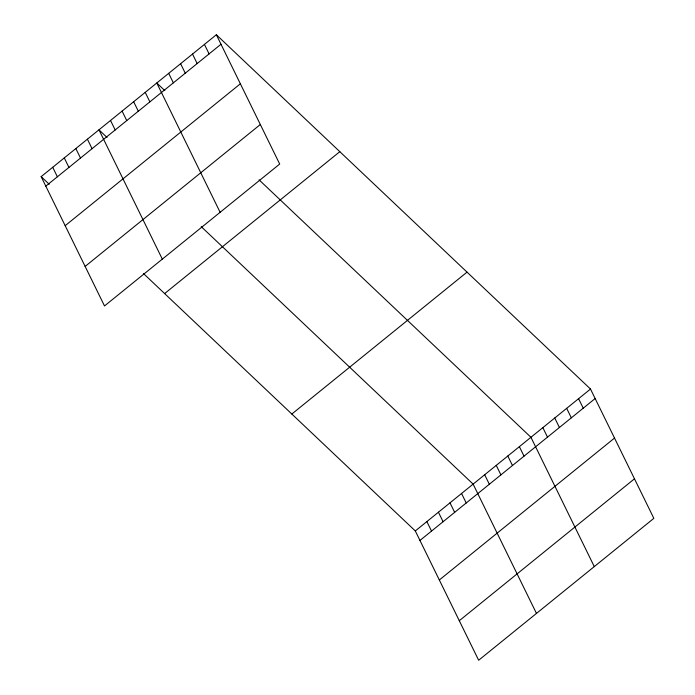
<?xml version="1.0" encoding="UTF-8"?>
<svg xmlns="http://www.w3.org/2000/svg" width="695" height="695" viewBox="0 0 695 695"><rect width="100%" height="100%" fill="white"/><g stroke="black" fill="none" stroke-linecap="round" stroke-linejoin="round"><path stroke-width="1.04" d="M216.345 34.75L279.694 164.055L104.502 305.956L41.153 176.652L216.345 34.75L590.498 389.044L653.847 518.348L478.655 660.25L415.306 530.945L143.439 273.509M45.809 186.156L221.001 44.254M65.174 225.693L240.366 83.791M85.129 266.428L260.321 124.518M164.628 293.568L339.82 151.666M291.839 414.029L467.031 272.127M415.306 530.945L590.498 389.044M419.962 540.449L595.155 398.539M439.336 579.978L614.519 438.076M459.291 620.713L634.474 478.812M164.819 90.611L156.783 83L220.124 212.305M259.061 179.849L530.937 437.285L594.277 566.59M107.004 137.436L98.968 129.826L162.317 259.131M201.255 226.683L473.121 484.12L536.471 613.424M41.153 176.652L49.189 184.262M578.587 398.687L583.244 408.191M566.677 408.339L571.325 417.843M554.758 417.99L559.414 427.486M542.847 427.634L547.504 437.138M519.374 446.65L524.03 456.155M507.81 456.016L512.467 465.52M496.247 465.381L500.904 474.885M484.684 474.746L489.341 484.25M461.558 493.485L466.215 502.98M449.995 502.85L454.652 512.345M438.432 512.215L443.089 521.719M204.434 44.402L209.091 53.906M426.869 521.58L431.526 531.084M192.515 54.045L197.172 63.549M180.604 63.697L185.261 73.201M168.694 73.349L173.35 82.853M145.22 92.365L149.877 101.87M133.657 101.731L138.314 111.235M122.094 111.096L126.751 120.6M110.531 120.461L115.188 129.965M87.405 139.191L92.061 148.695M75.842 148.556L80.498 158.06M64.279 157.921L68.935 167.425M52.716 167.287L57.372 176.791"/></g></svg>
